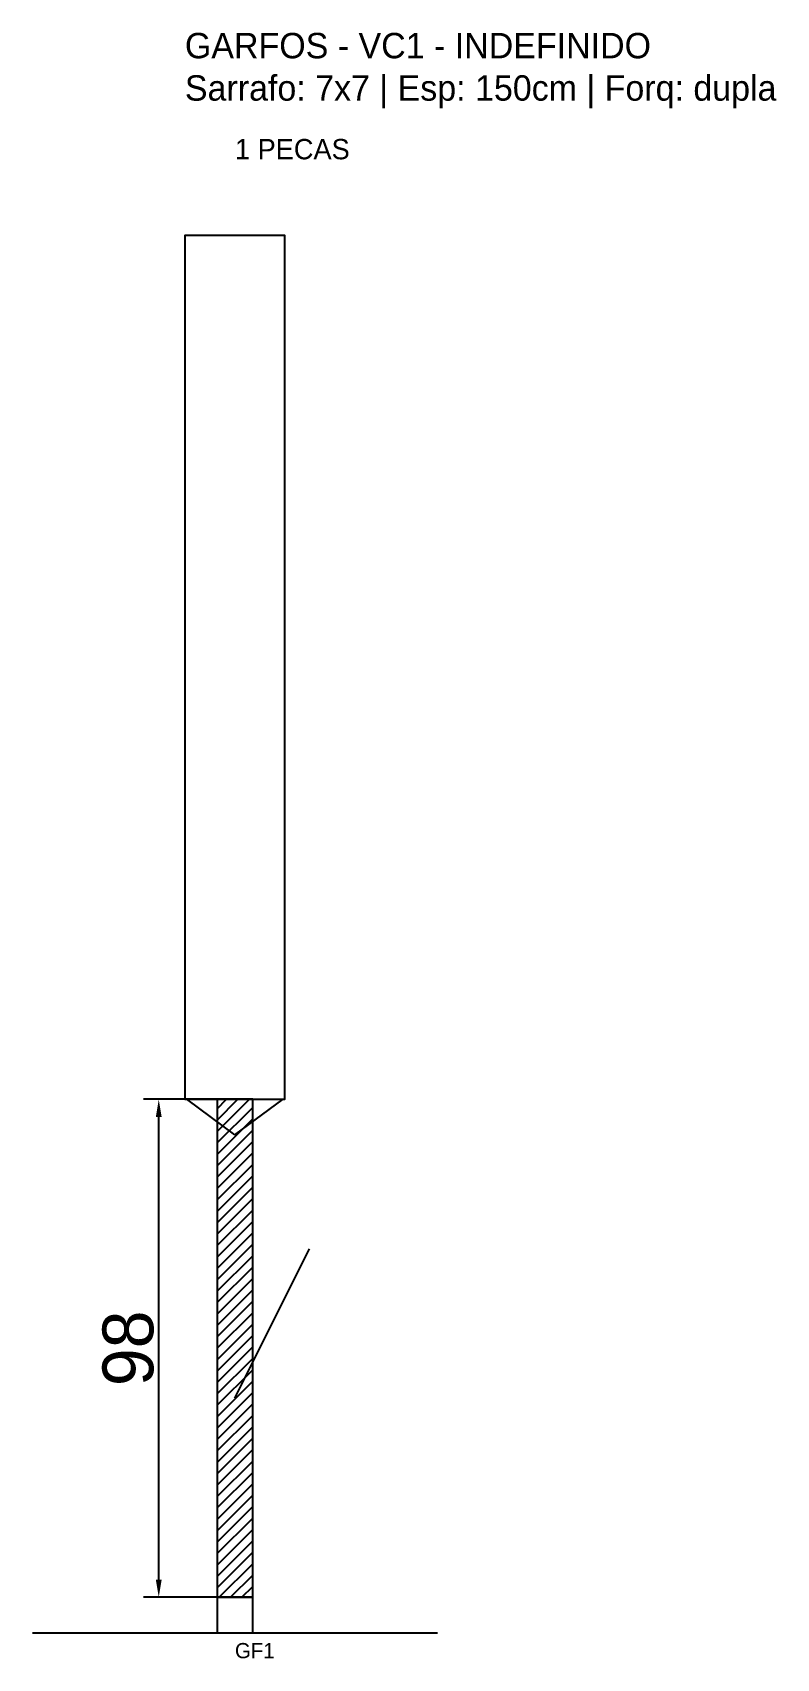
# Model space of a CAD drawing. Header units: metres. Extents: x -30 to 116, y -12 to 308.
import ezdxf

# ---------------------------------------------------------------- set-up
doc = ezdxf.new("R2010")
doc.units = ezdxf.units.M
for name, color, linetype in [('BARRA_ANCORAGEM', 1, 'Continuous'), ('COTA', 241, 'Continuous'), ('GARFOS OK', 3, 'Continuous'), ('NOME DA VIGA', 6, 'Continuous'), ('SARR_7x7', 40, 'Continuous'), ('VIGAS', 3, 'Continuous')]:
    doc.layers.add(name, color=color, linetype=linetype)
doc.dimstyles.new('EZ DXF', dxfattribs={"dimtxt": 10, "dimasz": 3.5, "dimexe": 3, "dimexo": 1.5, "dimgap": 1, "dimtad": 1, "dimdec": 1, "dimdsep": 46, "dimcen": 2.5, "dimazin": 3, "dimtfac": 1, "dimtmove": 0, "dimatfit": 3})

msp = doc.modelspace()

# ---------------------------------------------------------------- hatches: boundary and pattern name
at = {"layer": 'COTA'}
h = msp.add_hatch(dxfattribs=at)
h.set_pattern_fill('ANSI31', scale=0.5)
h.paths.add_polyline_path([(6.35, 0), (13.35, 0), (13.35, 98), (6.35, 98)])

# ---------------------------------------------------------------- linework, layer by layer
at = {"layer": 'BARRA_ANCORAGEM'}
msp.add_line((9.85, 39.2), (24.55, 68.6), dxfattribs=at)
at = {"layer": 'GARFOS OK'}
for p, q in [((9.85, 91), (0.35, 98)), ((0.35, 98), (19.35, 98)), ((9.85, 91), (19.35, 98))]:
    msp.add_line(p, q, dxfattribs=at)
at = {"layer": 'GARFOS OK', "linetype": 'CONTINUOUS'}
msp.add_line((-30, -7), (49.7, -7), dxfattribs=at)
at = {"layer": 'GARFOS OK'}
msp.add_lwpolyline([(6.35, 0), (13.35, 0), (13.35, 98), (6.35, 98), (6.35, 0)], dxfattribs=at)
at = {"layer": 'SARR_7x7'}
msp.add_lwpolyline([(6.35, -7), (13.35, -7), (13.35, 0), (6.35, 0), (6.35, -7)], dxfattribs=at)
at = {"layer": 'VIGAS'}
msp.add_lwpolyline([(0, 98), (19.7, 98), (19.7, 268), (0, 268), (0, 98)], dxfattribs=at)

# ---------------------------------------------------------------- texts
at = {"layer": 'NOME DA VIGA'}
for s, height, p in [('1 PECAS', 4, (9.85, 283)), ('GF1', 3, (9.85, -12))]:
    msp.add_text(s, height=height, dxfattribs=at).set_placement(p)
at = {"layer": 'NOME DA VIGA', "insert": (0, 293), "char_height": 5, "attachment_point": 7}
msp.add_mtext('GARFOS - VC1 - INDEFINIDO\\PSarrafo: 7x7 | Esp: 150cm | Forq: dupla', dxfattribs=at)

# ---------------------------------------------------------------- dimensions: what is measured, and where the dimension line sits
at = {"layer": 'COTA'}
msp.add_linear_dim(base=(-5.15, 0), p1=(9.85, 0), p2=(9.85, 98), angle=90, dimstyle='EZ DXF', dxfattribs=at).render()

doc.saveas('drawing.dxf')
